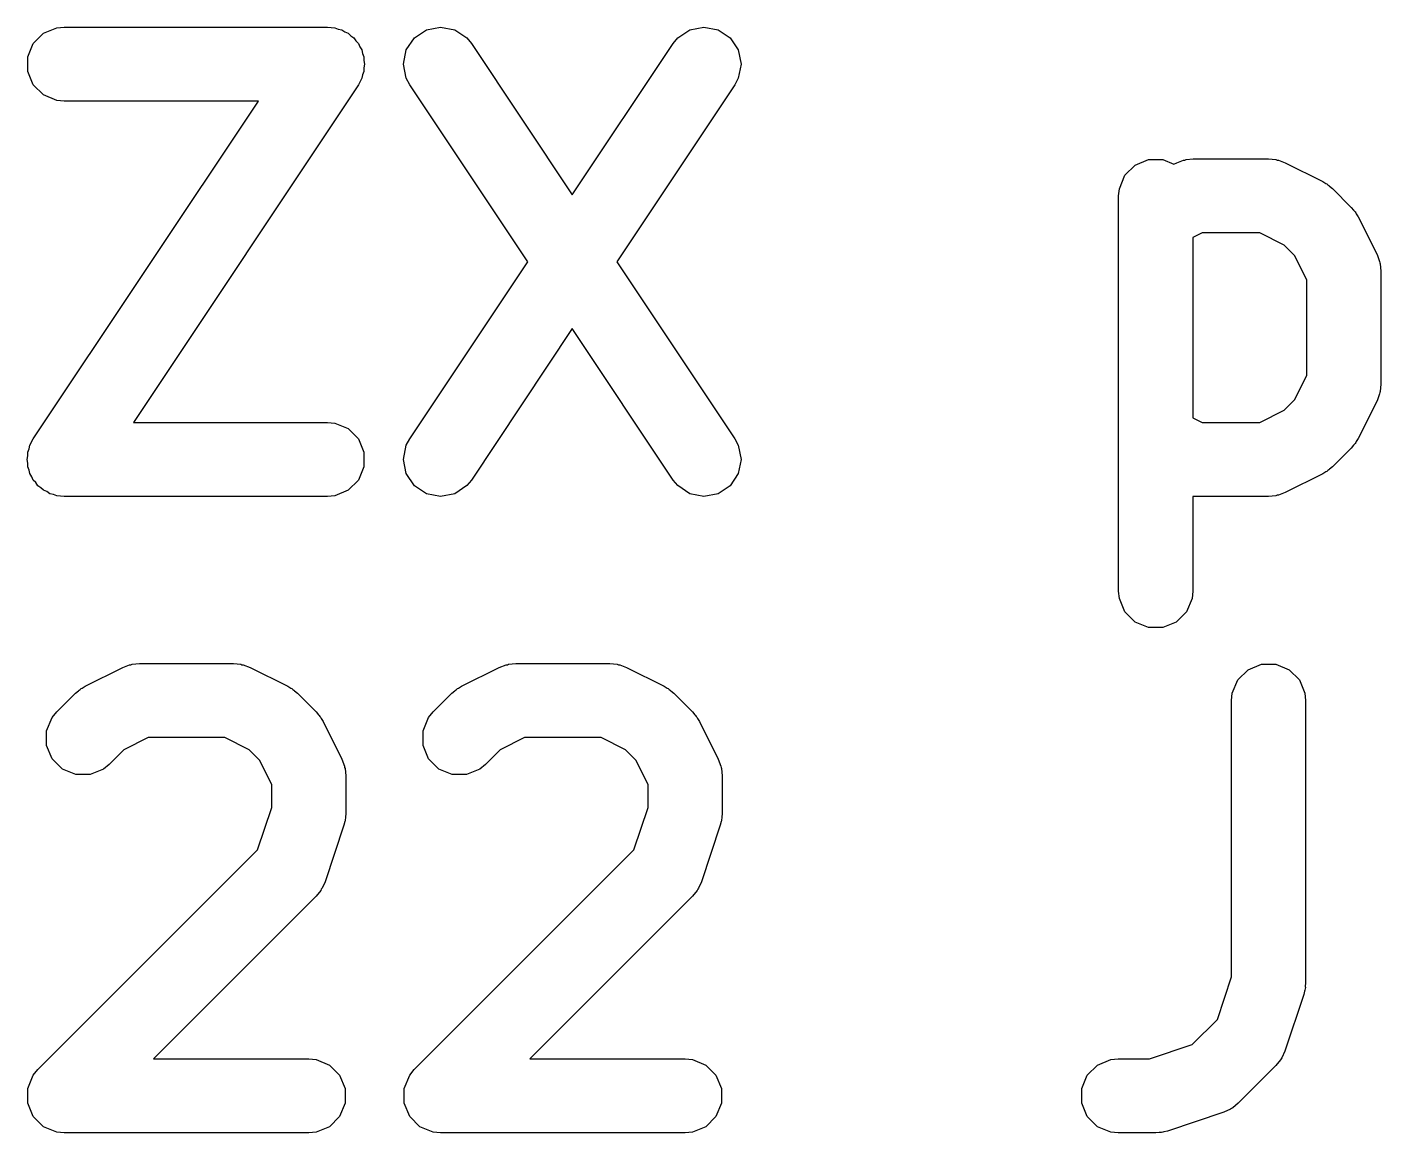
# Model space of a CAD drawing. Extents: x 90.4 to 161.7, y -143.1 to -81.8.
# Drawn here: x 127.794 to 130.534, y -140.817 to -138.579 of the extents above; entities that cross this region are included whole.
import ezdxf

# ---------------------------------------------------------------- set-up
doc = ezdxf.new("R2010")
doc.units = 0
doc.layers.add('BLACK', color=7, linetype='CONTINUOUS')

msp = doc.modelspace()

# ---------------------------------------------------------------- linework, layer by layer
at = {"layer": 'BLACK', "linetype": 'CONTINUOUS'}
for p, q in [((127.827254, -138.591261), (127.85429, -138.580062)), ((127.85429, -138.580062), (127.868922, -138.578621)), ((127.868922, -138.578621), (128.402256, -138.578621)), ((128.402256, -138.578621), (128.416888, -138.580062)), ((128.416888, -138.580062), (128.423676, -138.582874)), ((128.423676, -138.582874), (128.430885, -138.5843)), ((128.430885, -138.5843), (128.437064, -138.588419)), ((128.577849, -138.600533), (128.602198, -138.5843)), ((128.602198, -138.5843), (128.630906, -138.578621)), ((128.630906, -138.578621), (128.6596, -138.58436)), ((128.6596, -138.58436), (128.683915, -138.600643)), ((129.111073, -138.600643), (129.135388, -138.58436)), ((129.135388, -138.58436), (129.164082, -138.578621)), ((129.164082, -138.578621), (129.19279, -138.5843)), ((129.19279, -138.5843), (129.217139, -138.600532)), ((127.795363, -138.638989), (127.806562, -138.611953)), ((127.806562, -138.611953), (127.827254, -138.591261)), ((128.437064, -138.588419), (128.443924, -138.591261)), ((128.443924, -138.591261), (128.449117, -138.596454)), ((128.449117, -138.596454), (128.455234, -138.600532)), ((128.455234, -138.600532), (128.459367, -138.606704)), ((128.459367, -138.606704), (128.464616, -138.611953)), ((128.464616, -138.611953), (128.467427, -138.61874)), ((128.561566, -138.624848), (128.577849, -138.600533)), ((128.683915, -138.600643), (128.693231, -138.612018)), ((128.693231, -138.612018), (128.897493, -138.918412)), ((128.897493, -138.918412), (129.101757, -138.612018)), ((129.101757, -138.612018), (129.111073, -138.600643)), ((129.217139, -138.600532), (129.233422, -138.624847)), ((127.795363, -138.668253), (127.795363, -138.638989)), ((128.467427, -138.61874), (128.471517, -138.624847)), ((128.471517, -138.624847), (128.472973, -138.632128)), ((128.472973, -138.632128), (128.475815, -138.638989)), ((128.475815, -138.638989), (128.475815, -138.646337)), ((128.555827, -138.653542), (128.561566, -138.624848)), ((129.233422, -138.624847), (129.239161, -138.653542)), ((128.475815, -138.646337), (128.477256, -138.653542)), ((128.477256, -138.653542), (128.475815, -138.660826)), ((128.475815, -138.660826), (128.475815, -138.668253)), ((128.561506, -138.68225), (128.555827, -138.653542)), ((129.239161, -138.653542), (129.233482, -138.682249)), ((127.806562, -138.695289), (127.795363, -138.668253)), ((127.827254, -138.715981), (127.806562, -138.695289)), ((128.46466, -138.695223), (128.009061, -139.378621)), ((128.471577, -138.682249), (128.46466, -138.695223)), ((128.473002, -138.675042), (128.471577, -138.682249)), ((128.475815, -138.668253), (128.473002, -138.675042)), ((128.568423, -138.695224), (128.561506, -138.68225)), ((128.807354, -139.053621), (128.568423, -138.695224)), ((129.226565, -138.695223), (128.987633, -139.053621)), ((129.233482, -138.682249), (129.226565, -138.695223)), ((127.85429, -138.72718), (127.827254, -138.715981)), ((127.806518, -139.412018), (128.262117, -138.728621)), ((127.868922, -138.728621), (127.85429, -138.72718)), ((128.262117, -138.728621), (127.868922, -138.728621)), ((130.016087, -138.878619), (130.036779, -138.857927)), ((130.036779, -138.857927), (130.063815, -138.846728)), ((130.063815, -138.846728), (130.093079, -138.846728)), ((130.093079, -138.846728), (130.115487, -138.856009)), ((130.115487, -138.856009), (130.121095, -138.853206)), ((130.121095, -138.853206), (130.134827, -138.847951)), ((130.134827, -138.847951), (130.137513, -138.84776)), ((130.137513, -138.84776), (130.140005, -138.846728)), ((130.140005, -138.846728), (130.154637, -138.845287)), ((130.154637, -138.845287), (130.307018, -138.845287)), ((130.307018, -138.845287), (130.32165, -138.846728)), ((130.32165, -138.846728), (130.324138, -138.847758)), ((130.324138, -138.847758), (130.326828, -138.84795)), ((130.326828, -138.84795), (130.340559, -138.853205)), ((130.340559, -138.853205), (130.41675, -138.891301)), ((130.004888, -138.905655), (130.016087, -138.878619)), ((130.003447, -138.920287), (130.004888, -138.905655)), ((130.41675, -138.891301), (130.423046, -138.895264)), ((130.423046, -138.895264), (130.424877, -138.896023)), ((130.424877, -138.896023), (130.426938, -138.897714)), ((130.426938, -138.897714), (130.429193, -138.899134)), ((130.429193, -138.899134), (130.430489, -138.900629)), ((130.430489, -138.900629), (130.436242, -138.90535)), ((130.436242, -138.90535), (130.474337, -138.943445)), ((130.003447, -139.720287), (130.003447, -138.920287)), ((130.474337, -138.943445), (130.479055, -138.949194)), ((130.479055, -138.949194), (130.480554, -138.950494)), ((130.480554, -138.950494), (130.481975, -138.952753)), ((130.481975, -138.952753), (130.483664, -138.95481)), ((130.483664, -138.95481), (130.484421, -138.956637)), ((130.484421, -138.956637), (130.488386, -138.962937)), ((130.488386, -138.962937), (130.526481, -139.039127)), ((130.172343, -138.995287), (130.153447, -139.004735)), ((130.289313, -138.995287), (130.172343, -138.995287)), ((130.338782, -139.020022), (130.289313, -138.995287)), ((130.153447, -139.004735), (130.153447, -139.369173)), ((130.359665, -139.040905), (130.338782, -139.020022)), ((130.384399, -139.090373), (130.359665, -139.040905)), ((130.526481, -139.039127), (130.531736, -139.052859)), ((128.568423, -139.412018), (128.807354, -139.053621)), ((128.987633, -139.053621), (129.226565, -139.412019)), ((130.531736, -139.052859), (130.531926, -139.055546)), ((130.531926, -139.055546), (130.532958, -139.058036)), ((130.532958, -139.058036), (130.534399, -139.072668)), ((130.534399, -139.072668), (130.534399, -139.30124)), ((130.384399, -139.283535), (130.384399, -139.090373)), ((128.897493, -139.188829), (128.693231, -139.495224)), ((129.101757, -139.495224), (128.897493, -139.188829)), ((130.359664, -139.333003), (130.384399, -139.283535)), ((130.531736, -139.321049), (130.526481, -139.334781)), ((130.531926, -139.318361), (130.531736, -139.321049)), ((130.532958, -139.315872), (130.531926, -139.318361)), ((130.534399, -139.30124), (130.532958, -139.315872)), ((130.338781, -139.353887), (130.359664, -139.333003)), ((130.526481, -139.334781), (130.488386, -139.410971)), ((128.009061, -139.378621), (128.402256, -139.378621)), ((128.402256, -139.378621), (128.416888, -139.380062)), ((128.416888, -139.380062), (128.443924, -139.391261)), ((130.153447, -139.369173), (130.172342, -139.378621)), ((130.172342, -139.378621), (130.289313, -139.378621)), ((130.289313, -139.378621), (130.338781, -139.353887)), ((128.443924, -139.391261), (128.464616, -139.411953)), ((127.795363, -139.438989), (127.798175, -139.4322)), ((127.798175, -139.4322), (127.799601, -139.424992)), ((127.799601, -139.424992), (127.806518, -139.412018)), ((128.464616, -139.411953), (128.475815, -139.438989)), ((128.555827, -139.4537), (128.561506, -139.424992)), ((128.561506, -139.424992), (128.568423, -139.412018)), ((129.226565, -139.412019), (129.233482, -139.424993)), ((129.233482, -139.424993), (129.239161, -139.4537)), ((130.474338, -139.430462), (130.436243, -139.468558)), ((130.479055, -139.424713), (130.474338, -139.430462)), ((130.480554, -139.423414), (130.479055, -139.424713)), ((130.481975, -139.421155), (130.480554, -139.423414)), ((130.483665, -139.419097), (130.481975, -139.421155)), ((130.484422, -139.417267), (130.483665, -139.419097)), ((130.488386, -139.410971), (130.484422, -139.417267)), ((127.793922, -139.4537), (127.795363, -139.446415)), ((127.795363, -139.460904), (127.793922, -139.4537)), ((127.795363, -139.446415), (127.795363, -139.438989)), ((127.795363, -139.468253), (127.795363, -139.460904)), ((128.475815, -139.438989), (128.475815, -139.468253)), ((128.561566, -139.482394), (128.555827, -139.4537)), ((129.239161, -139.4537), (129.233422, -139.482395)), ((127.798204, -139.475113), (127.795363, -139.468253)), ((127.799661, -139.482394), (127.798204, -139.475113)), ((127.803749, -139.488499), (127.799661, -139.482394)), ((127.806562, -139.495289), (127.803749, -139.488499)), ((128.475815, -139.468253), (128.464616, -139.495289)), ((128.577849, -139.506709), (128.561566, -139.482394)), ((129.233422, -139.482395), (129.217139, -139.50671)), ((130.41675, -139.482608), (130.340559, -139.520703)), ((130.423049, -139.478643), (130.41675, -139.482608)), ((130.424877, -139.477886), (130.423049, -139.478643)), ((130.426933, -139.476198), (130.424877, -139.477886)), ((130.429193, -139.474776), (130.426933, -139.476198)), ((130.430493, -139.473276), (130.429193, -139.474776)), ((130.436243, -139.468558), (130.430493, -139.473276)), ((127.811812, -139.500539), (127.806562, -139.495289)), ((127.815944, -139.506709), (127.811812, -139.500539)), ((127.822058, -139.510785), (127.815944, -139.506709)), ((127.827254, -139.515981), (127.822058, -139.510785)), ((127.834114, -139.518822), (127.827254, -139.515981)), ((128.443924, -139.515981), (128.416888, -139.52718)), ((128.464616, -139.495289), (128.443924, -139.515981)), ((128.602198, -139.522942), (128.577849, -139.506709)), ((128.683915, -139.506599), (128.6596, -139.522882)), ((128.693231, -139.495224), (128.683915, -139.506599)), ((129.111073, -139.506599), (129.101757, -139.495224)), ((129.135388, -139.522882), (129.111073, -139.506599)), ((129.217139, -139.50671), (129.19279, -139.522942)), ((127.840293, -139.522942), (127.834114, -139.518822)), ((127.847501, -139.524367), (127.840293, -139.522942)), ((127.85429, -139.52718), (127.847501, -139.524367)), ((127.868922, -139.528621), (127.85429, -139.52718)), ((127.869001, -139.528621), (127.868922, -139.528621)), ((128.402256, -139.528621), (127.869001, -139.528621)), ((128.416888, -139.52718), (128.402256, -139.528621)), ((128.630906, -139.528621), (128.602198, -139.522942)), ((128.6596, -139.522882), (128.630906, -139.528621)), ((129.164082, -139.528621), (129.135388, -139.522882)), ((129.19279, -139.522942), (129.164082, -139.528621)), ((130.154637, -139.528621), (130.153447, -139.528503)), ((130.153447, -139.528503), (130.153447, -139.720287)), ((130.307018, -139.528621), (130.154637, -139.528621)), ((130.32165, -139.52718), (130.307018, -139.528621)), ((130.324139, -139.526148), (130.32165, -139.52718)), ((130.326827, -139.525958), (130.324139, -139.526148)), ((130.340559, -139.520703), (130.326827, -139.525958)), ((130.004888, -139.734919), (130.003447, -139.720287)), ((130.016087, -139.761955), (130.004888, -139.734919)), ((130.152006, -139.734919), (130.140807, -139.761955)), ((130.153447, -139.720287), (130.152006, -139.734919)), ((130.036779, -139.782647), (130.016087, -139.761955)), ((130.140807, -139.761955), (130.120115, -139.782647)), ((130.063815, -139.793846), (130.036779, -139.782647)), ((130.120115, -139.782647), (130.093079, -139.793846)), ((130.093079, -139.793846), (130.063815, -139.793846)), ((127.987762, -139.874494), (128.001494, -139.869239)), ((128.001494, -139.869239), (128.004181, -139.869048)), ((128.004181, -139.869048), (128.006671, -139.868017)), ((128.006671, -139.868017), (128.021303, -139.866576)), ((128.021303, -139.866576), (128.211779, -139.866576)), ((128.211779, -139.866576), (128.226411, -139.868017)), ((128.226411, -139.868017), (128.2289, -139.869048)), ((128.2289, -139.869048), (128.231588, -139.869239)), ((128.231588, -139.869239), (128.24532, -139.874494)), ((128.749667, -139.874494), (128.763399, -139.869239)), ((128.763399, -139.869239), (128.766086, -139.869048)), ((128.766086, -139.869048), (128.768576, -139.868017)), ((128.768576, -139.868017), (128.783208, -139.866576)), ((128.783208, -139.866576), (128.973684, -139.866576)), ((128.973684, -139.866576), (128.988316, -139.868017)), ((128.988316, -139.868017), (128.990805, -139.869048)), ((128.990805, -139.869048), (128.993493, -139.869239)), ((128.993493, -139.869239), (129.007225, -139.874494)), ((130.26535, -139.879216), (130.292386, -139.868017)), ((130.292386, -139.868017), (130.32165, -139.868017)), ((130.32165, -139.868017), (130.348686, -139.879216)), ((127.911572, -139.912589), (127.987762, -139.874494)), ((128.24532, -139.874494), (128.321511, -139.912589)), ((128.673477, -139.912589), (128.749667, -139.874494)), ((129.007225, -139.874494), (129.083416, -139.912589)), ((130.233459, -139.926944), (130.244658, -139.899908)), ((130.244658, -139.899908), (130.26535, -139.879216)), ((130.348686, -139.879216), (130.369378, -139.899908)), ((130.369378, -139.899908), (130.380577, -139.926944)), ((127.853985, -139.964732), (127.892081, -139.926637)), ((127.892081, -139.926637), (127.897829, -139.921919)), ((127.897829, -139.921919), (127.899129, -139.920421)), ((127.899129, -139.920421), (127.901387, -139.918999)), ((127.901387, -139.918999), (127.903446, -139.91731)), ((127.903446, -139.91731), (127.905275, -139.916552)), ((127.905275, -139.916552), (127.911572, -139.912589)), ((128.321511, -139.912589), (128.32781, -139.916553)), ((128.32781, -139.916553), (128.329638, -139.917311)), ((128.329638, -139.917311), (128.331694, -139.918999)), ((128.331694, -139.918999), (128.333954, -139.920421)), ((128.333954, -139.920421), (128.335253, -139.921919)), ((128.335253, -139.921919), (128.341003, -139.926638)), ((128.341003, -139.926638), (128.379098, -139.964733)), ((128.61589, -139.964732), (128.653986, -139.926637)), ((128.653986, -139.926637), (128.659734, -139.921919)), ((128.659734, -139.921919), (128.661034, -139.920421)), ((128.661034, -139.920421), (128.663292, -139.918999)), ((128.663292, -139.918999), (128.665351, -139.91731)), ((128.665351, -139.91731), (128.66718, -139.916552)), ((128.66718, -139.916552), (128.673477, -139.912589)), ((129.083416, -139.912589), (129.089715, -139.916553)), ((129.089715, -139.916553), (129.091543, -139.917311)), ((129.091543, -139.917311), (129.093599, -139.918999)), ((129.093599, -139.918999), (129.095859, -139.920421)), ((129.095859, -139.920421), (129.097158, -139.921919)), ((129.097158, -139.921919), (129.102908, -139.926638)), ((129.102908, -139.926638), (129.141003, -139.964733)), ((130.232018, -139.941576), (130.233459, -139.926944)), ((130.380577, -139.926944), (130.382018, -139.941576)), ((130.232018, -140.500834), (130.232018, -139.941576)), ((130.382018, -139.941576), (130.382018, -140.513004)), ((127.833458, -140.003134), (127.844657, -139.976098)), ((127.844657, -139.976098), (127.853985, -139.964732)), ((128.379098, -139.964733), (128.383816, -139.970482)), ((128.383816, -139.970482), (128.385315, -139.971782)), ((128.385315, -139.971782), (128.386736, -139.974041)), ((128.386736, -139.974041), (128.388425, -139.976098)), ((128.388425, -139.976098), (128.389182, -139.977925)), ((128.389182, -139.977925), (128.393147, -139.984225)), ((128.595363, -140.003134), (128.606562, -139.976098)), ((128.606562, -139.976098), (128.61589, -139.964732)), ((129.141003, -139.964733), (129.145721, -139.970482)), ((129.145721, -139.970482), (129.14722, -139.971782)), ((129.14722, -139.971782), (129.148641, -139.974041)), ((129.148641, -139.974041), (129.15033, -139.976098)), ((129.15033, -139.976098), (129.151087, -139.977925)), ((129.151087, -139.977925), (129.155052, -139.984225)), ((127.833458, -140.032396), (127.833458, -140.003134)), ((128.393147, -139.984225), (128.431242, -140.060416)), ((128.595363, -140.032396), (128.595363, -140.003134)), ((129.155052, -139.984225), (129.193147, -140.060416)), ((127.844656, -140.059433), (127.833458, -140.032396)), ((128.039008, -140.016576), (127.989539, -140.04131)), ((128.194074, -140.016576), (128.039008, -140.016576)), ((128.243543, -140.04131), (128.194074, -140.016576)), ((128.606561, -140.059433), (128.595363, -140.032396)), ((128.800913, -140.016576), (128.751444, -140.04131)), ((128.955979, -140.016576), (128.800913, -140.016576)), ((129.005448, -140.04131), (128.955979, -140.016576)), ((127.865349, -140.080126), (127.844656, -140.059433)), ((127.989539, -140.04131), (127.960049, -140.0708)), ((128.264425, -140.062192), (128.243543, -140.04131)), ((128.28916, -140.111661), (128.264425, -140.062192)), ((128.431242, -140.060416), (128.436497, -140.074148)), ((128.627254, -140.080126), (128.606561, -140.059433)), ((128.751444, -140.04131), (128.721954, -140.0708)), ((129.02633, -140.062192), (129.005448, -140.04131)), ((129.051065, -140.111661), (129.02633, -140.062192)), ((129.193147, -140.060416), (129.198402, -140.074148)), ((127.892385, -140.091325), (127.865349, -140.080126)), ((127.921647, -140.091325), (127.892385, -140.091325)), ((127.948684, -140.080127), (127.921647, -140.091325)), ((127.960049, -140.0708), (127.948684, -140.080127)), ((128.436497, -140.074148), (128.436687, -140.076835)), ((128.436687, -140.076835), (128.437719, -140.079325)), ((128.437719, -140.079325), (128.43916, -140.093957)), ((128.65429, -140.091325), (128.627254, -140.080126)), ((128.683552, -140.091325), (128.65429, -140.091325)), ((128.710589, -140.080127), (128.683552, -140.091325)), ((128.721954, -140.0708), (128.710589, -140.080127)), ((129.198402, -140.074148), (129.198592, -140.076835)), ((129.198592, -140.076835), (129.199624, -140.079325)), ((129.199624, -140.079325), (129.201065, -140.093957)), ((128.28916, -140.157977), (128.28916, -140.111661)), ((128.43916, -140.093957), (128.43916, -140.170147)), ((129.051065, -140.157977), (129.051065, -140.111661)), ((129.201065, -140.093957), (129.201065, -140.170147)), ((128.260512, -140.243919), (128.28916, -140.157977)), ((128.43916, -140.170147), (128.43843, -140.177552)), ((129.022417, -140.243919), (129.051065, -140.157977)), ((129.201065, -140.170147), (129.200335, -140.177552)), ((128.435311, -140.193864), (128.397216, -140.30815)), ((128.43696, -140.18661), (128.435311, -140.193864)), ((128.437719, -140.184779), (128.43696, -140.18661)), ((128.43798, -140.182124), (128.437719, -140.184779)), ((128.438571, -140.179527), (128.43798, -140.182124)), ((128.43843, -140.177552), (128.438571, -140.179527)), ((129.197216, -140.193864), (129.159121, -140.30815)), ((129.198865, -140.18661), (129.197216, -140.193864)), ((129.199624, -140.184779), (129.198865, -140.18661)), ((129.199885, -140.182124), (129.199624, -140.184779)), ((129.200476, -140.179527), (129.199885, -140.182124)), ((129.200335, -140.177552), (129.200476, -140.179527)), ((127.815889, -140.688543), (128.260512, -140.243919)), ((128.577794, -140.688543), (129.022417, -140.243919)), ((128.397216, -140.30815), (128.391222, -140.321575)), ((129.159121, -140.30815), (129.153127, -140.321575)), ((128.379098, -140.337466), (128.049988, -140.666576)), ((128.388426, -140.326101), (128.379098, -140.337466)), ((128.389458, -140.323608), (128.388426, -140.326101)), ((128.391222, -140.321575), (128.389458, -140.323608)), ((129.141003, -140.337466), (128.811893, -140.666576)), ((129.150331, -140.326101), (129.141003, -140.337466)), ((129.151363, -140.323608), (129.150331, -140.326101)), ((129.153127, -140.321575), (129.151363, -140.323608)), ((130.20337, -140.586776), (130.232018, -140.500834)), ((130.379818, -140.529467), (130.378169, -140.536721)), ((130.380577, -140.527636), (130.379818, -140.529467)), ((130.380838, -140.524981), (130.380577, -140.527636)), ((130.381429, -140.522384), (130.380838, -140.524981)), ((130.382018, -140.513004), (130.381288, -140.520409)), ((130.381288, -140.520409), (130.381429, -140.522384)), ((130.378169, -140.536721), (130.340074, -140.651007)), ((130.152218, -140.637929), (130.20337, -140.586776)), ((130.066277, -140.666576), (130.152218, -140.637929)), ((128.049988, -140.666576), (128.36416, -140.666576)), ((128.36416, -140.666576), (128.378792, -140.668017)), ((128.378792, -140.668017), (128.405828, -140.679216)), ((128.811893, -140.666576), (129.126065, -140.666576)), ((129.126065, -140.666576), (129.140697, -140.668017)), ((129.140697, -140.668017), (129.167733, -140.679216)), ((129.960588, -140.679216), (129.987624, -140.668017)), ((129.987624, -140.668017), (130.002256, -140.666576)), ((130.002256, -140.666576), (130.066277, -140.666576)), ((130.332314, -140.666467), (130.331283, -140.668958)), ((130.33408, -140.664432), (130.332314, -140.666467)), ((130.340074, -140.651007), (130.33408, -140.664432)), ((127.806562, -140.699908), (127.815889, -140.688543)), ((128.405828, -140.679216), (128.42652, -140.699908)), ((128.568467, -140.699908), (128.577794, -140.688543)), ((129.167733, -140.679216), (129.188425, -140.699908)), ((129.939896, -140.699908), (129.960588, -140.679216)), ((130.321956, -140.680323), (130.245765, -140.756514)), ((130.331283, -140.668958), (130.321956, -140.680323)), ((127.795363, -140.726944), (127.806562, -140.699908)), ((128.42652, -140.699908), (128.437719, -140.726944)), ((128.557268, -140.726944), (128.568467, -140.699908)), ((129.188425, -140.699908), (129.199624, -140.726944)), ((129.928697, -140.726944), (129.939896, -140.699908)), ((127.795363, -140.756208), (127.795363, -140.726944)), ((128.437719, -140.726944), (128.437719, -140.756208)), ((128.557268, -140.756208), (128.557268, -140.726944)), ((129.199624, -140.726944), (129.199624, -140.756208)), ((129.928697, -140.756208), (129.928697, -140.726944)), ((127.806562, -140.783244), (127.795363, -140.756208)), ((128.437719, -140.756208), (128.42652, -140.783244)), ((128.568467, -140.783244), (128.557268, -140.756208)), ((129.199624, -140.756208), (129.188425, -140.783244)), ((129.939896, -140.783244), (129.928697, -140.756208)), ((130.216449, -140.774632), (130.102164, -140.812727)), ((130.229875, -140.768638), (130.216449, -140.774632)), ((130.231911, -140.766871), (130.229875, -140.768638)), ((130.2344, -140.765841), (130.231911, -140.766871)), ((130.245765, -140.756514), (130.2344, -140.765841)), ((127.827254, -140.803936), (127.806562, -140.783244)), ((127.85429, -140.815135), (127.827254, -140.803936)), ((128.405828, -140.803936), (128.378792, -140.815135)), ((128.42652, -140.783244), (128.405828, -140.803936)), ((128.589159, -140.803936), (128.568467, -140.783244)), ((128.616195, -140.815135), (128.589159, -140.803936)), ((129.167733, -140.803936), (129.140697, -140.815135)), ((129.188425, -140.783244), (129.167733, -140.803936)), ((129.960588, -140.803936), (129.939896, -140.783244)), ((129.987624, -140.815135), (129.960588, -140.803936)), ((127.868922, -140.816576), (127.85429, -140.815135)), ((128.36416, -140.816576), (127.868922, -140.816576)), ((128.378792, -140.815135), (128.36416, -140.816576)), ((128.630827, -140.816576), (128.616195, -140.815135)), ((129.126065, -140.816576), (128.630827, -140.816576)), ((129.140697, -140.815135), (129.126065, -140.816576)), ((130.002256, -140.816576), (129.987624, -140.815135)), ((130.078447, -140.816576), (130.002256, -140.816576)), ((130.085852, -140.815846), (130.078447, -140.816576)), ((130.087827, -140.815987), (130.085852, -140.815846)), ((130.090424, -140.815396), (130.087827, -140.815987)), ((130.093079, -140.815135), (130.090424, -140.815396)), ((130.09491, -140.814376), (130.093079, -140.815135)), ((130.102164, -140.812727), (130.09491, -140.814376))]:
    msp.add_line(p, q, dxfattribs=at)

doc.saveas('drawing.dxf')
